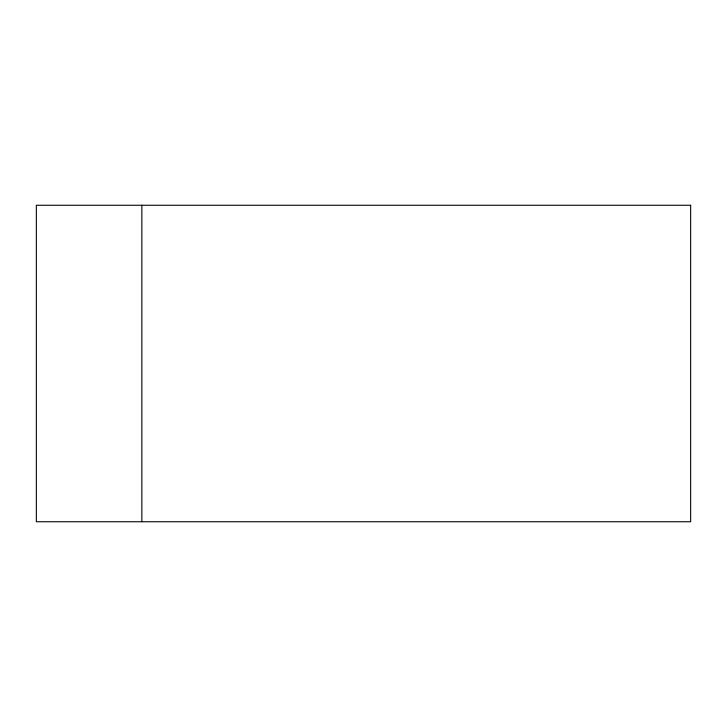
<?xml version="1.0" encoding="UTF-8"?>
<svg xmlns="http://www.w3.org/2000/svg" width="727" height="727" viewBox="0 0 727 727"><rect width="100%" height="100%" fill="white"/><g stroke="black" fill="none" stroke-linecap="round" stroke-linejoin="round"><path stroke-width="1.09" d="M141.847 205.259L141.847 521.741M690.65 205.259L36.35 205.259L36.35 521.741L690.65 521.741L690.65 205.259"/></g></svg>
